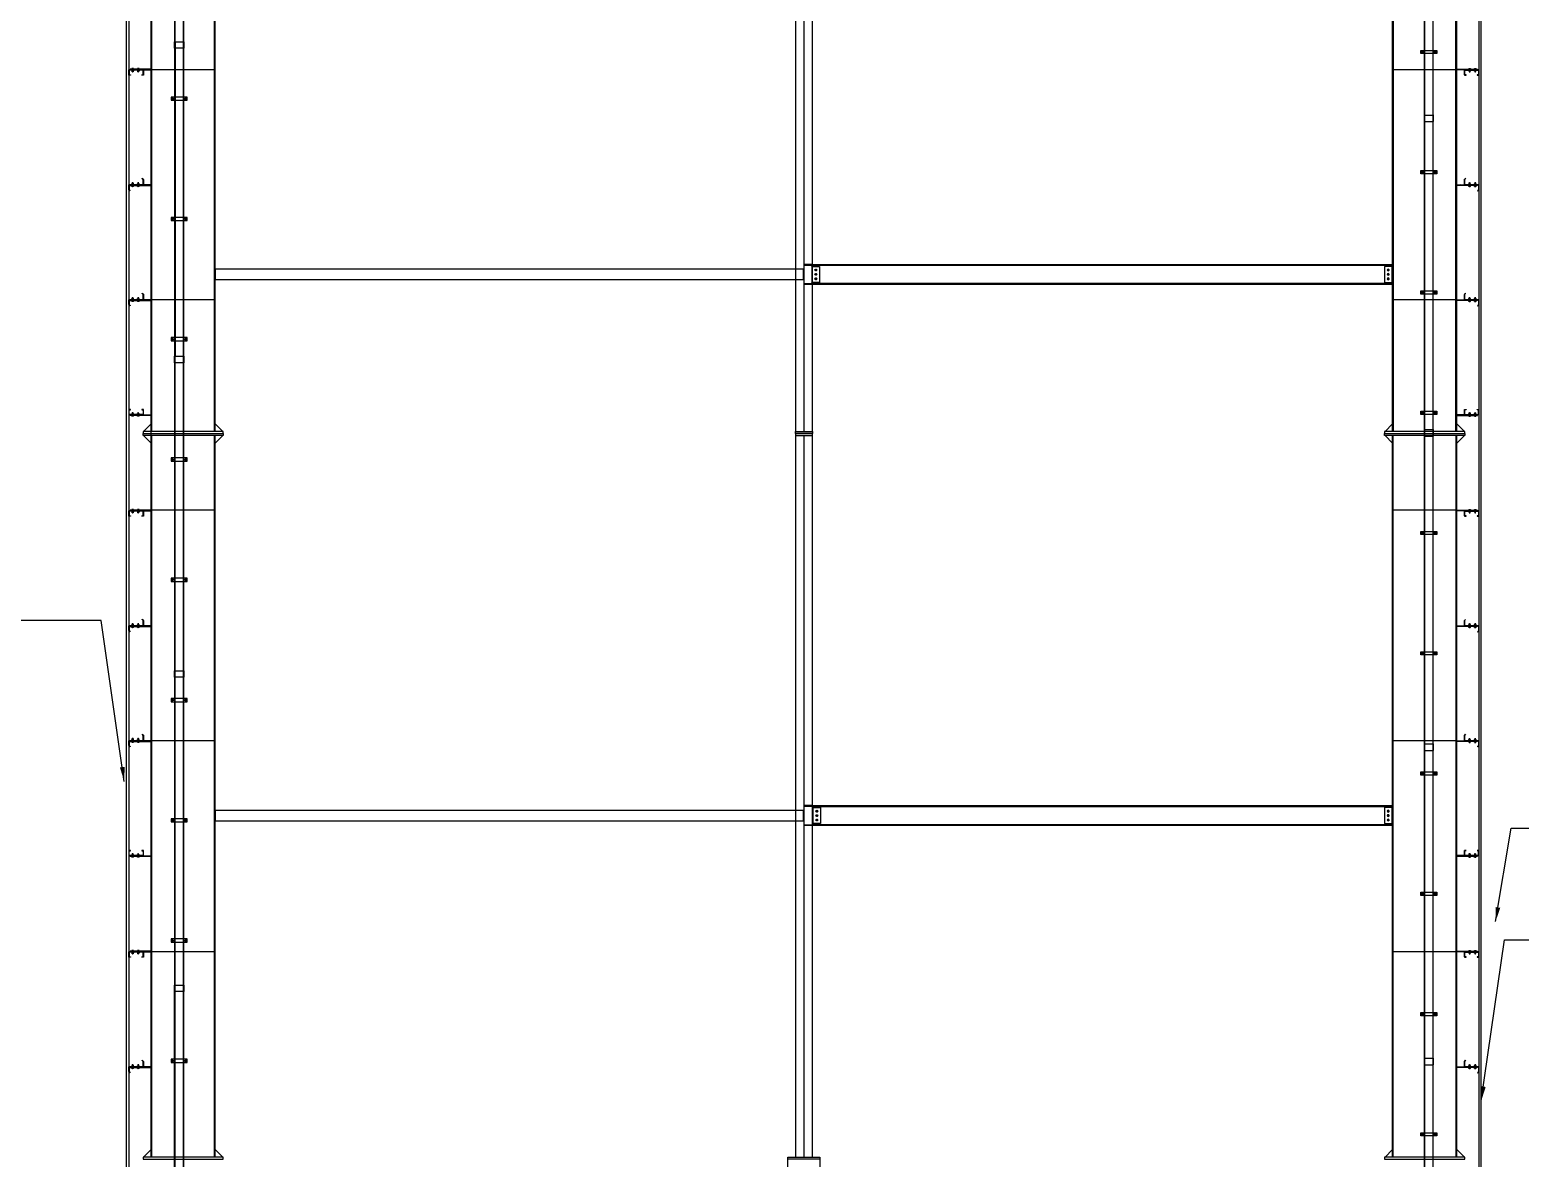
# Model space of a CAD drawing. Header units: inches. Extents: x 340055 to 349452, y -34649 to -30845.
# Drawn here: x 348519.1 to 348704.9, y -32056.7 to -31916 of the extents above; entities that cross this region are included whole.
import ezdxf

# ---------------------------------------------------------------- set-up
doc = ezdxf.new("R2010")
doc.units = ezdxf.units.IN
doc.header["$MEASUREMENT"] = 0
for name, pattern in [('CENTER2', [28.575, 19.05, -3.175, 3.175, -3.175]), ('DASHED2', [9.525, 6.35, -3.175]), ('HIDDEN', [0.375, 0.25, -0.125])]:
    doc.linetypes.add(name, pattern=pattern)
for name, color, linetype in [('2', 2, 'Continuous'), ('251', 251, 'Continuous'), ('3', 3, 'Continuous'), ('5', 5, 'Continuous'), ('6', 6, 'Continuous'), ('7', 7, 'Continuous'), ('8', 8, 'Continuous'), ('9', 9, 'Continuous'), ('DASHED', 8, 'DASHED2'), ('DOWNPOUT', 52, 'Continuous'), ('flashing', 6, 'Continuous'), ('ROOF W750S', 3, 'Continuous'), ('ROOFING', 4, 'Continuous'), ('STRUCTURE', 1, 'Continuous')]:
    doc.layers.add(name, color=color, linetype=linetype)
doc.styles.add('ST1H', font='vnshxh.shx', dxfattribs={"width": 0.7})
doc.dimstyles.new('3', dxfattribs={"dimtxt": 3.5, "dimasz": 1.8, "dimexe": 1, "dimexo": 0, "dimgap": 1, "dimtad": 1, "dimdec": 0, "dimlfac": 3, "dimzin": 0, "dimdsep": 46, "dimtxsty": 'ST1H', "dimblk": 'OBLIQUE', "dimcen": 1, "dimdle": 1, "dimclrd": 8, "dimclre": 8, "dimclrt": 3, "dimadec": 0, "dimazin": 0, "dimtfac": 1, "dimtdec": 0, "dimtix": 1, "dimtofl": 0, "dimtmove": 1, "dimatfit": 3, "dimfxl": 0, "dimtolj": 1, "dimtzin": 0, "dimlwd": -1, "dimlwe": -1, "dimarcsym": 0})

# ---------------------------------------------------------------- blocks, each defined once
blk = doc.blocks.new('A$C2C995D6F')
at = {"layer": '7'}
for p, q in [((0.25, 0.13), (0, 0.13)), ((0.13, 0.25), (0.13, 0))]:
    blk.add_line(p, q, dxfattribs=at)
blk.add_circle((0.13, 0.13), 0.0917, dxfattribs=at)
blk = doc.blocks.new('A$C6A7930B6')
at = {"layer": '2'}
h = blk.add_hatch(dxfattribs=at)
h.set_pattern_fill('ANSI31', color=256, scale=0.125, angle=-90, style=0)
h.set_pattern_definition([(315, (3303.04439, 11524.56439), (0.011048543456, 0.011048543456), [])])
h.paths.add_polyline_path([(1.5, 1.19), (1.5, 0.62), (0.02, 0.62), (0.02, 0.12), (0.13, 0.01), (0.12, 0), (0, 0.12), (0, 0.63), (1.48, 0.63), (1.48, 1.18), (1.37, 1.29), (1.38, 1.3)])
at = {"layer": '251'}
h = blk.add_hatch(color=256, dxfattribs=at)
h.paths.add_polyline_path([(0.31, 0.67), (0.31, 0.67, 0.192582), (0.33, 0.68, 0.192582), (0.35, 0.67)])
h.paths.add_polyline_path([(0.4, 0.67, 0.192582), (0.42, 0.68, 0.192582), (0.44, 0.67)])
h = blk.add_hatch(color=256, dxfattribs=at)
h.paths.add_polyline_path([(0.31, 0.45), (0.31, 0.45, 0.192582), (0.33, 0.46, 0.192582), (0.35, 0.45)])
h.paths.add_polyline_path([(0.4, 0.45, 0.192582), (0.42, 0.46, 0.192582), (0.44, 0.45)])
h = blk.add_hatch(color=256, dxfattribs=at)
h.paths.add_polyline_path([(0.9, 0.67), (0.89, 0.67, 0.192582), (0.92, 0.68, 0.192582), (0.94, 0.67)])
h.paths.add_polyline_path([(0.98, 0.67, 0.192582), (1, 0.68, 0.192582), (1.02, 0.67)])
h = blk.add_hatch(color=256, dxfattribs=at)
h.paths.add_polyline_path([(0.9, 0.45), (0.89, 0.45, 0.192582), (0.92, 0.46, 0.192582), (0.94, 0.45)])
h.paths.add_polyline_path([(0.98, 0.45, 0.192582), (1, 0.46, 0.192582), (1.02, 0.45)])
at = {"layer": '9', "linetype": 'Continuous'}
h = blk.add_hatch(dxfattribs=at)
h.set_pattern_fill('ANSI31', color=250, scale=0.25, angle=-90, style=0)
h.set_pattern_definition([(315, (3302.900187, 11527.014995), (0.02209708691, 0.02209708691), [])])
h.paths.add_polyline_path([(2.29, 0.55), (2.29, 0.62), (0.13, 0.62), (0.13, 0.55)])
at = {"layer": '2'}
blk.add_lwpolyline([(1.5, 1.19), (1.5, 0.62), (0.02, 0.62), (0.02, 0.12), (0.13, 0.01), (0.12, 0), (0, 0.12), (0, 0.63), (1.48, 0.63), (1.48, 1.18), (1.37, 1.29), (1.38, 1.3)], close=True, dxfattribs=at)
at = {"layer": '5', "linetype": 'CENTER2', "ltscale": 0.2}
for p, q in [((0.38, 0.44), (0.38, 0.86)), ((0.96, 0.44), (0.96, 0.86))]:
    blk.add_line(p, q, dxfattribs=at)
at = {"layer": '6'}
blk.add_lwpolyline([(2.29, 0.55), (2.29, 0.62), (0.13, 0.62), (0.13, 0.55), (2.29, 0.55)], dxfattribs=at)
at = {"layer": '8'}
for p, q in [((0.29, 0.68), (0.29, 0.74)), ((0.29, 0.46), (0.29, 0.53)), ((0.44, 0.75), (0.31, 0.75)), ((0.44, 0.67), (0.31, 0.67)), ((0.44, 0.55), (0.31, 0.55)), ((0.44, 0.53), (0.31, 0.53)), ((0.44, 0.45), (0.31, 0.45)), ((0.34, 0.83), (0.33, 0.82)), ((0.33, 0.82), (0.34, 0.82)), ((0.34, 0.77), (0.33, 0.76)), ((0.33, 0.76), (0.33, 0.75)), ((0.33, 0.68), (0.33, 0.74)), ((0.33, 0.68), (0.33, 0.74)), ((0.33, 0.63), (0.33, 0.55)), ((0.33, 0.46), (0.33, 0.53)), ((0.33, 0.46), (0.33, 0.53)), ((0.42, 0.84), (0.34, 0.84)), ((0.34, 0.83), (0.34, 0.84)), ((0.34, 0.83), (0.38, 0.83)), ((0.35, 0.76), (0.42, 0.77)), ((0.43, 0.76), (0.35, 0.76)), ((0.38, 0.84), (0.38, 0.83)), ((0.38, 0.83), (0.38, 0.84)), ((0.42, 0.84), (0.42, 0.83)), ((0.42, 0.83), (0.42, 0.83)), ((0.42, 0.78), (0.43, 0.77)), ((0.42, 0.77), (0.43, 0.76)), ((0.43, 0.77), (0.42, 0.77)), ((0.42, 0.68), (0.42, 0.74)), ((0.42, 0.46), (0.42, 0.53)), ((0.43, 0.76), (0.43, 0.75)), ((0.43, 0.63), (0.43, 0.55)), ((0.46, 0.68), (0.46, 0.74)), ((0.46, 0.46), (0.46, 0.53)), ((0.87, 0.68), (0.87, 0.74)), ((0.87, 0.46), (0.87, 0.53)), ((1.02, 0.75), (0.89, 0.75)), ((1.02, 0.53), (0.89, 0.53)), ((1.02, 0.67), (0.9, 0.67)), ((1.02, 0.55), (0.9, 0.55)), ((1.02, 0.45), (0.9, 0.45)), ((0.92, 0.83), (0.91, 0.82)), ((0.91, 0.82), (0.92, 0.82)), ((0.92, 0.77), (0.91, 0.76)), ((0.91, 0.76), (0.91, 0.75)), ((0.91, 0.63), (0.91, 0.55)), ((1, 0.84), (0.92, 0.84)), ((0.92, 0.83), (0.92, 0.84)), ((0.92, 0.83), (0.96, 0.83)), ((0.92, 0.68), (0.92, 0.74)), ((0.92, 0.68), (0.92, 0.74)), ((0.92, 0.46), (0.92, 0.53)), ((0.92, 0.46), (0.92, 0.53)), ((0.93, 0.76), (1, 0.77)), ((1.01, 0.76), (0.93, 0.76)), ((0.96, 0.84), (0.96, 0.83)), ((0.96, 0.83), (0.96, 0.84)), ((1, 0.84), (1, 0.83)), ((1, 0.83), (1, 0.83)), ((1, 0.78), (1.01, 0.77)), ((1, 0.77), (1.01, 0.76)), ((1.01, 0.77), (1, 0.77)), ((1, 0.68), (1, 0.74)), ((1, 0.46), (1, 0.53)), ((1.01, 0.76), (1.01, 0.75)), ((1.01, 0.63), (1.01, 0.55)), ((1.05, 0.68), (1.05, 0.74)), ((1.05, 0.46), (1.05, 0.53))]:
    blk.add_line(p, q, dxfattribs=at)
for points in [[(0.28, 0.65), (0.28, 0.67), (0.47, 0.67), (0.47, 0.65)], [(0.28, 0.53), (0.28, 0.55), (0.47, 0.55), (0.47, 0.53)], [(0.34, 0.82), (0.33, 0.81), (0.34, 0.8), (0.42, 0.81), (0.43, 0.82), (0.42, 0.83)], [(0.34, 0.8), (0.33, 0.79), (0.34, 0.79), (0.42, 0.8), (0.43, 0.8), (0.42, 0.81)], [(0.34, 0.79), (0.33, 0.78), (0.34, 0.77), (0.42, 0.78), (0.43, 0.79), (0.42, 0.8)], [(0.86, 0.65), (0.86, 0.67), (1.06, 0.67), (1.06, 0.65)], [(0.86, 0.53), (0.86, 0.55), (1.06, 0.55), (1.06, 0.53)], [(0.92, 0.82), (0.91, 0.81), (0.92, 0.8), (1, 0.81), (1.01, 0.82), (1, 0.83)], [(0.92, 0.8), (0.91, 0.79), (0.92, 0.79), (1, 0.8), (1.01, 0.8), (1, 0.81)], [(0.92, 0.79), (0.91, 0.78), (0.92, 0.77), (1, 0.78), (1.01, 0.79), (1, 0.8)]]:
    blk.add_lwpolyline(points, close=True, dxfattribs=at)
for centre, start, end in [((0.31, 0.72), 46.3972, 133.6028), ((0.31, 0.7), 226.3972, 313.6028), ((0.31, 0.5), 46.3972, 133.6028), ((0.31, 0.49), 226.3972, 313.6028), ((0.35, 0.72), 90, 133.6028), ((0.35, 0.7), 226.3972, 270), ((0.35, 0.5), 90, 133.6028), ((0.35, 0.49), 226.3972, 270), ((0.4, 0.72), 46.3972, 90), ((0.4, 0.7), 270, 313.6028), ((0.4, 0.5), 46.3972, 90), ((0.4, 0.49), 270, 313.6028), ((0.44, 0.72), 46.3972, 133.6028), ((0.44, 0.7), 226.3972, 313.6028), ((0.44, 0.5), 46.3972, 133.6028), ((0.44, 0.49), 226.3972, 313.6028), ((0.89, 0.72), 46.3972, 133.6028), ((0.89, 0.7), 226.3972, 313.6028), ((0.89, 0.5), 46.3972, 133.6028), ((0.89, 0.49), 226.3972, 313.6028), ((0.94, 0.72), 90, 133.6028), ((0.94, 0.7), 226.3972, 270), ((0.94, 0.5), 90, 133.6028), ((0.94, 0.49), 226.3972, 270), ((0.98, 0.72), 46.3972, 90), ((0.98, 0.7), 270, 313.6028), ((0.98, 0.5), 46.3972, 90), ((0.98, 0.49), 270, 313.6028), ((1.02, 0.72), 46.3972, 133.6028), ((1.02, 0.7), 226.3972, 313.6028), ((1.02, 0.5), 46.3972, 133.6028), ((1.02, 0.49), 226.3972, 313.6028)]:
    blk.add_arc(centre, 0.0314, start, end, dxfattribs=at)
blk = doc.blocks.new('*U65')
at = {"layer": '251'}
h = blk.add_hatch(color=256, dxfattribs=at)
h.paths.add_polyline_path([(-0.05, -0.04), (-0.05, -0.04, -0.192582), (-0.05, -0.03, -0.192582), (-0.05, -0.01)])
h.paths.add_polyline_path([(-0.05, 0.01, -0.192582), (-0.05, 0.03, -0.192582), (-0.05, 0.04)])
h = blk.add_hatch(color=256, dxfattribs=at)
h.paths.add_polyline_path([(0.07, -0.04), (0.07, -0.04, -0.192582), (0.07, -0.03, -0.192582), (0.07, -0.01)])
h.paths.add_polyline_path([(0.07, 0.01, -0.192582), (0.07, 0.03, -0.192582), (0.07, 0.04)])
at = {"layer": '5', "linetype": 'CENTER2', "ltscale": 0.2}
blk.add_line((-0.08, 0), (0.21, 0), dxfattribs=at)
at = {"layer": '8'}
for p, q in [((-0.05, 0.06), (-0.01, 0.06)), ((-0.05, 0.04), (-0.05, -0.04)), ((-0.05, 0.03), (-0.01, 0.03)), ((0, 0.04), (0, -0.04)), ((0.06, 0.03), (0, 0.03)), ((0.06, -0.07), (0.06, 0.07)), ((0.06, 0.07), (0.07, 0.07)), ((0.07, -0.07), (0.07, 0.07)), ((0.07, 0.06), (0.11, 0.06)), ((0.07, 0.04), (0.07, -0.04)), ((0.07, 0.03), (0.11, 0.03)), ((0.12, 0.04), (0.12, -0.04)), ((0.13, 0.03), (0.12, 0.03)), ((0.13, 0.03), (0.13, 0.03)), ((0.14, 0.03), (0.13, 0.03)), ((0.13, 0.03), (0.13, -0.02)), ((0.13, -0.02), (0.13, 0.03)), ((0.14, 0.03), (0.14, 0.03)), ((0.18, 0.03), (0.17, 0.03)), ((0.18, 0.03), (0.18, -0.03)), ((0.18, 0.03), (0.18, 0.03)), ((0.18, -0.03), (0.18, 0)), ((0.18, 0), (0.18, 0)), ((0.18, 0), (0.18, 0)), ((-0.05, -0.03), (-0.01, -0.03)), ((-0.05, -0.03), (-0.01, -0.03)), ((-0.05, -0.06), (-0.01, -0.06)), ((0.06, -0.03), (0, -0.03)), ((0.06, -0.07), (0.07, -0.07)), ((0.07, -0.03), (0.11, -0.03)), ((0.07, -0.03), (0.11, -0.03)), ((0.07, -0.06), (0.11, -0.06)), ((0.13, -0.03), (0.12, -0.03)), ((0.14, -0.03), (0.13, -0.03)), ((0.17, -0.03), (0.17, -0.03)), ((0.18, -0.03), (0.17, -0.03)), ((0.18, -0.03), (0.18, -0.03))]:
    blk.add_line(p, q, dxfattribs=at)
for points in [[(0.15, -0.03), (0.14, -0.03), (0.14, -0.03), (0.14, 0.03), (0.15, 0.03), (0.15, 0.03)], [(0.16, -0.03), (0.15, -0.03), (0.15, -0.03), (0.15, 0.03), (0.16, 0.03), (0.16, 0.03)], [(0.17, -0.03), (0.16, -0.03), (0.16, -0.03), (0.16, 0.03), (0.17, 0.03), (0.17, 0.03)]]:
    blk.add_lwpolyline(points, close=True, dxfattribs=at)
for centre, start, end in [((-0.03, 0.04), 136.3972, 223.6028), ((-0.03, 0.01), 136.3972, 180), ((-0.02, 0.04), 316.3972, 43.6028), ((-0.02, 0.01), 0, 43.6028), ((0.09, 0.04), 136.3972, 223.6028), ((0.09, 0.01), 136.3972, 180), ((0.1, 0.04), 316.3972, 43.6028), ((0.1, 0.01), 0, 43.6028), ((-0.03, -0.01), 180, 223.6028), ((-0.03, -0.04), 136.3972, 223.6028), ((-0.02, -0.01), 316.3972, 0), ((-0.02, -0.04), 316.3972, 43.6028), ((0.09, -0.01), 180, 223.6028), ((0.09, -0.04), 136.3972, 223.6028), ((0.1, -0.01), 316.3972, 0), ((0.1, -0.04), 316.3972, 43.6028)]:
    blk.add_arc(centre, 0.0209, start, end, dxfattribs=at)
blk = doc.blocks.new('*U66')
at = {"layer": '251'}
h = blk.add_hatch(color=256, dxfattribs=at)
h.paths.add_polyline_path([(-0.05, -0.04), (-0.05, -0.04, -0.192582), (-0.05, -0.03, -0.192582), (-0.05, -0.01)])
h.paths.add_polyline_path([(-0.05, 0.01, -0.192582), (-0.05, 0.03, -0.192582), (-0.05, 0.04)])
h = blk.add_hatch(color=256, dxfattribs=at)
h.paths.add_polyline_path([(0.07, -0.04), (0.07, -0.04, -0.192582), (0.07, -0.03, -0.192582), (0.07, -0.01)])
h.paths.add_polyline_path([(0.07, 0.01, -0.192582), (0.07, 0.03, -0.192582), (0.07, 0.04)])
at = {"layer": '5', "linetype": 'CENTER2', "ltscale": 0.2}
blk.add_line((-0.08, 0), (0.21, 0), dxfattribs=at)
at = {"layer": '8'}
for p, q in [((-0.05, 0.06), (-0.01, 0.06)), ((-0.05, 0.04), (-0.05, -0.04)), ((-0.05, 0.03), (-0.01, 0.03)), ((0, 0.04), (0, -0.04)), ((0.06, 0.03), (0, 0.03)), ((0.06, -0.07), (0.06, 0.07)), ((0.06, 0.07), (0.07, 0.07)), ((0.07, -0.07), (0.07, 0.07)), ((0.07, 0.06), (0.11, 0.06)), ((0.07, 0.04), (0.07, -0.04)), ((0.07, 0.03), (0.11, 0.03)), ((0.12, 0.04), (0.12, -0.04)), ((0.13, 0.03), (0.12, 0.03)), ((0.13, 0.03), (0.13, 0.03)), ((0.14, 0.03), (0.13, 0.03)), ((0.13, 0.03), (0.13, -0.02)), ((0.13, -0.02), (0.13, 0.03)), ((0.14, 0.03), (0.14, 0.03)), ((0.18, 0.03), (0.17, 0.03)), ((0.18, 0.03), (0.18, -0.03)), ((0.18, 0.03), (0.18, 0.03)), ((0.18, -0.03), (0.18, 0)), ((0.18, 0), (0.18, 0)), ((0.18, 0), (0.18, 0)), ((-0.05, -0.03), (-0.01, -0.03)), ((-0.05, -0.03), (-0.01, -0.03)), ((-0.05, -0.06), (-0.01, -0.06)), ((0.06, -0.03), (0, -0.03)), ((0.06, -0.07), (0.07, -0.07)), ((0.07, -0.03), (0.11, -0.03)), ((0.07, -0.03), (0.11, -0.03)), ((0.07, -0.06), (0.11, -0.06)), ((0.13, -0.03), (0.12, -0.03)), ((0.14, -0.03), (0.13, -0.03)), ((0.17, -0.03), (0.17, -0.03)), ((0.18, -0.03), (0.17, -0.03)), ((0.18, -0.03), (0.18, -0.03))]:
    blk.add_line(p, q, dxfattribs=at)
for points in [[(0.15, -0.03), (0.14, -0.03), (0.14, -0.03), (0.14, 0.03), (0.15, 0.03), (0.15, 0.03)], [(0.16, -0.03), (0.15, -0.03), (0.15, -0.03), (0.15, 0.03), (0.16, 0.03), (0.16, 0.03)], [(0.17, -0.03), (0.16, -0.03), (0.16, -0.03), (0.16, 0.03), (0.17, 0.03), (0.17, 0.03)]]:
    blk.add_lwpolyline(points, close=True, dxfattribs=at)
for centre, start, end in [((-0.03, 0.04), 136.3972, 223.6028), ((-0.03, 0.01), 136.3972, 180), ((-0.02, 0.04), 316.3972, 43.6028), ((-0.02, 0.01), 0, 43.6028), ((0.09, 0.04), 136.3972, 223.6028), ((0.09, 0.01), 136.3972, 180), ((0.1, 0.04), 316.3972, 43.6028), ((0.1, 0.01), 0, 43.6028), ((-0.03, -0.01), 180, 223.6028), ((-0.03, -0.04), 136.3972, 223.6028), ((-0.02, -0.01), 316.3972, 0), ((-0.02, -0.04), 316.3972, 43.6028), ((0.09, -0.01), 180, 223.6028), ((0.09, -0.04), 136.3972, 223.6028), ((0.1, -0.01), 316.3972, 0), ((0.1, -0.04), 316.3972, 43.6028)]:
    blk.add_arc(centre, 0.0209, start, end, dxfattribs=at)
blk = doc.blocks.new('A$C174458B3')
at = {"layer": '2'}
blk.add_lwpolyline([(1.33, 0.02), (1.48, 0.02), (1.48, 0.52), (0.02, 0.52), (0.02, 0.02), (0.17, 0.02), (0.17, 0), (0, 0), (0, 0.54), (1.5, 0.54), (1.5, 0), (1.33, 0), (1.33, 0.02)], dxfattribs=at)
at = {"layer": '5'}
blk.add_lwpolyline([(2.29, 0.54), (2.29, 0.61), (0.13, 0.61), (0.13, 0.54), (2.29, 0.54)], dxfattribs=at)
at = {"layer": '251', "color": 147, "xscale": 1.5, "yscale": 1.5, "zscale": 1.5, "rotation": 270}
for name, p in [('*U66', (0.38, 0.61)), ('*U65', (0.96, 0.61))]:
    blk.add_blockref(name, p, dxfattribs=at)
blk = doc.blocks.new('A$C3213453A')
at = {"layer": '2'}
for name, p in [('A$C6A7930B6', (0, 182.78)), ('A$C174458B3', (0, 160.91)), ('A$C6A7930B6', (0, 148.89)), ('A$C6A7930B6', (0, 136.94)), ('A$C174458B3', (0, 115.08)), ('A$C6A7930B6', (0, 103.05)), ('A$C6A7930B6', (0, 91.11)), ('A$C174458B3', (0, 69.24)), ('A$C6A7930B6', (0, 57.22)), ('A$C6A7930B6', (0, 45.28)), ('A$C174458B3', (0, 23.41)), ('A$C6A7930B6', (0, 12.83)), ('A$C174458B3', (0, -0.05))]:
    blk.add_blockref(name, p, dxfattribs=at)
at = {"layer": '2', "xscale": -1, "rotation": 180}
for p in [(0, 171.99), (0, 126.16), (0, 80.33), (0, 34.49)]:
    blk.add_blockref('A$C174458B3', p, dxfattribs=at)
blk = doc.blocks.new('Short_Self_drilling')
at = {"layer": 'STRUCTURE', "color": 1, "linetype": 'Continuous'}
for p, q in [((6, 2), (-6, 2)), ((5, 4), (-5, 4)), ((-3, 3), (-5, 3)), ((3, 7), (-3, 7)), ((-3, 4), (-3, 7)), ((3, 3), (-3, 3)), ((-2, 3), (-2, 3)), ((6, 0), (0, 0)), ((2, 3), (2, 3)), ((2, -1), (2, 0)), ((3, 4), (3, 7)), ((5, 3), (3, 3)), ((3, -1), (-3, 0)), ((3, -3), (-3, -2)), ((3, -4), (-3, -3)), ((3, -6), (-3, -5)), ((3, -7), (-3, -6)), ((-2, -8), (-3, -8)), ((-2, -1), (-2, -1)), ((-2, -3), (-2, -2)), ((-2, -4), (-2, -4)), ((-2, -6), (-2, -5)), ((-2, -7), (-2, -7)), ((-2, -12), (-2, -8)), ((3, -9), (-1, -8)), ((2, -2), (2, -2)), ((2, -4), (2, -3)), ((2, -5), (2, -5)), ((2, -7), (2, -6)), ((2, -8), (2, -8)), ((2, -12), (2, -9))]:
    blk.add_line(p, q, dxfattribs=at)
blk.add_lwpolyline([(6, 1), (6, 2), (2, 3), (-2, 3), (-6, 2), (-6, 1)], close=True, dxfattribs=at)
for points in [[(-6, 1, -0.088869), (-6, 0), (0, 0)], [(0, 4), (0, 6, 0.338878), (-3, 6), (-3, 4)], [(3, 4), (3, 6, 0.338878), (0, 6), (0, 4)], [(0, -14), (-1, -12, -0.148657), (-1, -11), (-2, -8, -0.815006), (-1, -8, 0.150833), (-1, -9)], [(2, -12), (0, -14, -0.333596), (0, -14), (-2, -12)], [(2, -12), (2, -12, 0.52242), (1, -12), (0, -14)]]:
    blk.add_lwpolyline(points, format="xyb", dxfattribs=at)
for points in [[(3, -1), (2, -2), (-2, -1), (-3, 0), (-2, 0)], [(3, -3), (2, -3), (-2, -2), (-3, -2), (-2, -1), (2, -2), (3, -3)], [(3, -4), (2, -5), (-2, -4), (-3, -3), (-2, -3), (2, -4), (3, -4)], [(3, -6), (2, -6), (-2, -5), (-3, -5), (-2, -4), (2, -5), (3, -6)], [(3, -7), (2, -8), (-2, -7), (-3, -6), (-2, -6), (2, -7), (3, -7)], [(-2, -9), (-2, -8), (-3, -8), (-2, -7), (-2, -8)], [(-1, 0), (2, -1), (3, -1)], [(-1, -8), (2, -8), (3, -9)], [(3, -9), (2, -9), (-1, -9)]]:
    blk.add_lwpolyline(points, dxfattribs=at)
for centre, radius, start, end in [((-5, 3), 0.455, 109.7949, 250.2674), ((-3, 7), 0.429, 90.0311, 180.0311), ((3, 7), 0.429, 0.0311, 90.0311), ((5, 3), 0.435, 279.7276, 80.3347), ((10, 0), 3.74, 162.2963, 182.6103)]:
    blk.add_arc(centre, radius, start, end, dxfattribs=at)
blk = doc.blocks.new('RIVET')
at = {"color": 8}
for p, q in [((-4, -1), (-4, 1)), ((-4, -1), (-4, 1)), ((-4, 1), (-4, 0)), ((-4, 0), (-4, -1)), ((-1, -1), (-1, 1)), ((-1, 1), (0, 1)), ((0, 3), (0, 3)), ((0, 1), (0, 2)), ((0, 2), (1, 1)), ((0, -2), (0, 2)), ((0, -1), (0, 1)), ((1, -1), (1, 1)), ((1, 1), (1, 1)), ((1, 1), (1, -1)), ((0, -1), (-1, -1)), ((1, -1), (0, -2)), ((0, -2), (0, -1)), ((0, -2), (0, -2)), ((1, -1), (1, -1))]:
    blk.add_line(p, q, dxfattribs=at)
for centre, radius, start, end in [((-3, 0), 1.78, 64.6352, 125.2369), ((-3, 1), 0.634, 101.5667, 142.2309), ((-1, 3), 1.71, 240.4783, 268.3625), ((0, 2), 0.0625, 90, 180), ((0, 2), 0.0625, 26.5651, 90), ((0, 1), 0.0625, 270, 0), ((5, 1), 4.45, 179.0778, 187.9518), ((0, 1), 0.625, 0, 26.5651), ((6, -1), 4.85, 172.415, 180.5555), ((-3, 0), 1.78, 234.7631, 295.3648), ((-3, -1), 0.634, 217.7691, 258.4333), ((-1, -3), 1.71, 91.6375, 119.5217), ((0, -1), 0.0625, 0, 90), ((0, -2), 0.0625, 270, 333.4349), ((0, -2), 0.0625, 180, 270), ((0, -1), 0.625, 333.4349, 0)]:
    blk.add_arc(centre, radius, start, end, dxfattribs=at)
blk = doc.blocks.new('A$C074D4DC8')
at = {"color": 9}
for p, q in [((80, 232), (80, 100)), ((13, 108), (13, 8)), ((38, 102), (38, 2)), ((80, 100), (80, 0)), ((122, 102), (122, 2)), ((147, 108), (147, 8))]:
    blk.add_line(p, q, dxfattribs=at)
for centre, radius, start, end in [((80, 152), 80, 326.5995, 213.4005), ((84, 166), 66.2, 93.6886, 266.3114), ((112, 166), 73.6, 116.1115, 243.8885), ((184, 166), 123, 147.491, 212.509), ((-24, 166), 123, 327.491, 32.509), ((48, 166), 73.6, 296.1115, 63.8885), ((76, 166), 66.2, 273.6886, 86.3114), ((80, 319), 180, 243.6718, 296.3282), ((80, 319), 205, 248.1186, 291.8814), ((80, 319), 155, 241.4707, 298.5293), ((80, 319), 130, 241.9999, 298.0001), ((80, 319), 105, 247.6912, 292.3088)]:
    blk.add_arc(centre, radius, start, end, dxfattribs=at)
for centre in [(80, 108), (80, 8)]:
    blk.add_ellipse(centre, major_axis=(-66.8, 0), ratio=0.12167, dxfattribs=at)
for centre in [(80, 80), (80, 58), (80, 32)]:
    blk.add_ellipse(centre, major_axis=(-66.8, 0), ratio=0.12167, start_param=0, end_param=3.141593, dxfattribs=at)
blk = doc.blocks.new('PHEU THU NUOC')
at = {"color": 8}
blk.add_line((312268.7, -34593.7), (312298.1, -34593.7), dxfattribs=at)
for points in [[(312268.7, -34613.6), (312268.7, -34593.7), (312264, -34593.7), (312264, -34593.9), (312268.4, -34593.9), (312268.4, -34613.9)], [(312298.1, -34611.7), (312298.1, -34593.7), (312301.7, -34593.7), (312301.7, -34593.9), (312298.3, -34593.9), (312298.3, -34611.8)]]:
    blk.add_lwpolyline(points, dxfattribs=at)
blk.add_open_spline([(312268.4, -34613.9), (312273.1, -34608.5), (312281.2, -34607.7), (312290.8, -34610.5), (312296.7, -34611.3), (312298.3, -34611.5)], degree=3, knots=[0, 0, 0, 0, 20.015853, 34.788778, 40.675458, 40.675458, 40.675458, 40.675458], dxfattribs=at)
blk.add_spline([(312298.3, -34611.5), (312285.7, -34614.5), (312279.2, -34613.8), (312268.4, -34613.9)], degree=3, dxfattribs=at)
blk = doc.blocks.new('D90-90')
at = {"layer": 'ROOFING', "color": 254}
for p, q in [((-297059, -76253), (-297059, -76308)), ((-296910, -76158), (-296964, -76158)), ((-296910, -76257), (-296961, -76257)), ((-296961, -76257), (-296961, -76308)), ((-296910, -76158), (-296910, -76257)), ((-297059, -76308), (-296961, -76308))]:
    blk.add_line(p, q, dxfattribs=at)
at = {"layer": 'ROOFING', "color": 254, "linetype": 'HIDDEN'}
for p, q in [((-297057, -76253), (-297057, -76308)), ((-296963, -76258), (-297057, -76258)), ((-296910, -76161), (-296964, -76161)), ((-296910, -76255), (-296963, -76255)), ((-296963, -76255), (-296963, -76308)), ((-296960, -76255), (-296960, -76161))]:
    blk.add_line(p, q, dxfattribs=at)
at = {"layer": 'ROOFING', "color": 254}
blk.add_arc((-296964, -76253), 95, 90, 180, dxfattribs=at)
at = {"layer": 'ROOFING', "color": 254, "linetype": 'HIDDEN'}
blk.add_arc((-296964, -76253), 92.8, 90, 180, dxfattribs=at)
blk = doc.blocks.new('EBLOW D90-135 DO')
at = {"layer": 'DASHED', "ltscale": 0.02}
for p, q in [((4999940, 756636), (4999940, 756694)), ((5000005, 756636), (4999940, 756636)), ((5000017, 756608), (4999970, 756562)), ((5000045, 756636), (5000093, 756588))]:
    blk.add_line(p, q, dxfattribs=at)
blk.add_lwpolyline([(4999971, 756562, -0.198912), (4999940, 756636), (4999940, 756694), (5000045, 756694), (5000045, 756636), (5000093, 756588), (5000019, 756514), (4999971, 756562)], format="xyb", dxfattribs=at)
blk.add_lwpolyline([(4999976, 756567, -0.198912), (4999947, 756636), (4999947, 756686), (5000037, 756686), (5000037, 756633), (5000082, 756588), (5000019, 756524)], format="xyb", close=True, dxfattribs=at)
for radius in [72.5, 40]:
    blk.add_arc((5000045, 756636), radius, 180, 225, dxfattribs=at)
blk = doc.blocks.new('111')
at = {"color": 2}
blk.add_lwpolyline([(354275.7, -24000.7), (354342.3, -24000.7), (354342.3, -23987.3), (354275.7, -23987.3)], close=True, dxfattribs=at)
at = {"layer": 'DOWNPOUT', "color": 1, "true_color": 0xfa051e}
for p, q in [((354282.8, -23994), (354288.3, -23994)), ((354285.6, -23991.2), (354285.6, -23996.5)), ((354329.5, -23994), (354335, -23994)), ((354332.4, -23991.2), (354332.4, -23996.5))]:
    blk.add_line(p, q, dxfattribs=at)
blk.add_lwpolyline([(354280.7, -24000.7), (354337.3, -24000.7), (354337.3, -23987.3), (354280.7, -23987.3)], close=True, dxfattribs=at)
for centre, radius in [((354285.6, -23994), 2), ((354285.6, -23994), 1.33), ((354332.4, -23994), 2), ((354332.4, -23994), 1.33)]:
    blk.add_circle(centre, radius, dxfattribs=at)
blk = doc.blocks.new('112')
at = {"layer": '2'}
h = blk.add_hatch(color=142, dxfattribs=at)
edge = h.paths.add_edge_path()
edge.add_arc((354188.4, -23833.7), 13.7, 35.51709, 56.04186)
edge.add_line((354196.1, -23822.3), (354199.6, -23822.3))
edge.add_line((354199.6, -23822.3), (354199.6, -23825.7))
h = blk.add_hatch(color=142, dxfattribs=at)
edge = h.paths.add_edge_path()
edge.add_arc((354253.5, -23833.7), 13.7, 483.95814, 504.48291, ccw=False)
edge.add_line((354245.8, -23822.3), (354242.3, -23822.3))
edge.add_line((354242.3, -23822.3), (354242.3, -23825.7))
at = {"color": 133, "true_color": 0x36c9c7}
for p, q in [((354214.2, -23873.9), (354240.2, -23848)), ((354214.2, -23873.9), (354289.8, -23949.4)), ((354215, -23873.2), (354290.5, -23948.7)), ((354239.3, -23847.1), (354257.5, -23865.3)), ((354239.5, -23848.7), (354315, -23924.2)), ((354240.2, -23848), (354315.7, -23923.5)), ((354315.7, -23923.5), (354289.8, -23949.4))]:
    blk.add_line(p, q, dxfattribs=at)
at = {"layer": '2', "color": 142}
blk.add_lwpolyline([(354245.8, -23822.3), (354242.3, -23822.3), (354242.3, -23825.7, -0.089796)], format="xyb", close=True, dxfattribs=at)
at = {"layer": 'DOWNPOUT', "color": 222}
for points in [[(354327.4, -23950.3), (354327.4, -25254.3), (354328.6, -25257.7), (354328.6, -25283.7), (354289.5, -25283.7), (354289.5, -25257.7), (354290.7, -25254.3), (354290.7, -23950.3)], [(354327.5, -25257.9), (354327.5, -26562), (354328.6, -26565.4), (354328.6, -26591.3), (354289.6, -26591.3), (354289.6, -26565.4), (354290.7, -26562), (354290.7, -25257.9)], [(354327.4, -26565), (354327.4, -27869), (354328.6, -27872.4), (354328.6, -27898.4), (354289.5, -27898.4), (354289.5, -27872.4), (354290.7, -27869), (354290.7, -26565)], [(354327.3, -27872), (354327.3, -29176.1), (354328.5, -29179.5), (354328.5, -29205.4), (354289.4, -29205.4), (354289.4, -29179.5), (354290.6, -29176.1), (354290.6, -27872)], [(354327.3, -29179.1), (354327.3, -30483.1), (354328.4, -30486.5), (354328.4, -30512.5), (354289.4, -30512.5), (354289.4, -30486.5), (354290.5, -30483.1), (354290.5, -29179.1)], [(354327.2, -30486.1), (354327.2, -31790.1), (354328.3, -31793.6), (354328.3, -31819.5), (354289.3, -31819.5), (354289.3, -31793.6), (354290.4, -31790.1), (354290.4, -30486.1)], [(354081.7, -32651.1), (354288.8, -32651.1), (354288.8, -32614.4), (354081.7, -32614.4)], [(354079.8, -32653.3), (354043, -32653.3), (354043.9, -32711.5), (354080.6, -32711.5)]]:
    blk.add_lwpolyline(points, close=True, dxfattribs=at)
for points in [[(354291.9, -23950.3), (354291.9, -25254.5), (354290.7, -25257.9), (354290.7, -25283.7)], [(354326.2, -23950.3), (354326.2, -25253.9), (354327.3, -25257.3), (354327.3, -25283.1)], [(354292, -25257.9), (354292, -26562.2), (354290.8, -26565.6), (354290.8, -26591.3)], [(354326.3, -25257.9), (354326.3, -26561.6), (354327.4, -26565), (354327.4, -26590.7)], [(354291.9, -26565), (354291.9, -27869.2), (354290.7, -27872.6), (354290.7, -27898.4)], [(354326.2, -26565), (354326.2, -27868.6), (354327.3, -27872), (354327.3, -27897.8)], [(354291.8, -27872), (354291.8, -29176.3), (354290.7, -29179.7), (354290.7, -29205.4)], [(354326.1, -27872), (354326.1, -29175.7), (354327.3, -29179.1), (354327.3, -29204.8)], [(354291.7, -29179.1), (354291.7, -30483.3), (354290.6, -30486.7), (354290.6, -30512.5)], [(354326.1, -29179.1), (354326.1, -30482.7), (354327.2, -30486.1), (354327.2, -30511.9)], [(354291.7, -30486.1), (354291.7, -31790.3), (354290.5, -31793.8), (354290.5, -31819.5)], [(354326, -30486.1), (354326, -31789.8), (354327.1, -31793.2), (354327.1, -31818.9)], [(354290.4, -32613.2), (354290.4, -31793.2), (354327.1, -31793.2), (354327.1, -32613.2)], [(354291.6, -31793.2), (354291.6, -32613.2)], [(354325.9, -31793.2), (354325.9, -32613.2)], [(354288.8, -32615.6), (354081.7, -32615.6)], [(354044.2, -32653.3), (354045.1, -32711.5)], [(354078.5, -32653.3), (354079.4, -32711.5)], [(354288.8, -32649.9), (354081.7, -32649.9)]]:
    blk.add_lwpolyline(points, dxfattribs=at)
at = {"color": 1}
for p, xscale, yscale, zscale, rotation in [((354199.6, -23836.3), 0.3150483436608913, 0.3150483436608913, 0.3150483436608913, 89.9688728682367), ((354242.3, -23836.3), -0.3150483436608913, 0.3150483437348157, 0.3150483438380816, 270.0311271317633)]:
    blk.add_blockref('Short_Self_drilling', p, dxfattribs=dict(at, xscale=xscale, yscale=yscale, zscale=zscale, rotation=rotation))
at = {"color": 9, "linetype": 'Continuous', "xscale": -1.222222222015262, "yscale": 1.222222222248092, "zscale": 1.222222222232182}
blk.add_blockref('PHEU THU NUOC', (735900.6, 18459.7), dxfattribs=at)
at = {"color": 9, "xscale": 0.2752669136971235, "yscale": 0.2752669136971235, "zscale": 0.2752669136971235}
blk.add_blockref('A$C074D4DC8', (354198.9, -23849), dxfattribs=at)
at = {"color": 133, "true_color": 0x36c9c7}
for p in [(0, 0), (0, -500), (0, -1000), (0, -1500), (0, -2000), (0, -2500), (0, -3000), (0, -3500), (0, -4000), (0, -4000), (0, -4500), (0, -5000), (0, -5500), (0, -6000), (0, -6500), (0, -7000), (0, -7500), (0, -7500), (0, -8000), (0, -8500)]:
    blk.add_blockref('111', p, dxfattribs=at)
at = {"layer": 'DOWNPOUT', "color": 222, "xscale": 0.3929293509572744, "yscale": 0.3929293509572744, "zscale": 0.3929293509572744}
blk.add_blockref('D90-90', (470765.3, -2689.5), dxfattribs=at)
at = {"layer": 'DOWNPOUT', "color": 222, "rotation": 180}
for p, xscale, yscale, zscale in [((237604.6, -62577.1), 0.3929293509572744, 0.3929293509572744, 0.3929293509572744), ((237357.3, -62676.5), 0.3929293528199196, 0.3929293528199196, 0.3929293528199196)]:
    blk.add_blockref('D90-90', p, dxfattribs=dict(at, xscale=xscale, yscale=yscale, zscale=zscale))
at = {"layer": 'flashing', "color": 0, "ltscale": 500}
for p, xscale, yscale, zscale in [((354201.4, -23827.9), -0.382871251553297, 0.3828712536487728, 0.3828712522077055), ((354239.2, -23827.9), 0.382871251553297, 0.382871251553297, 0.382871251553297)]:
    blk.add_blockref('RIVET', p, dxfattribs=dict(at, xscale=xscale, yscale=yscale, zscale=zscale))
at = {"layer": 'ROOF W750S', "xscale": 0.4074074074596865, "yscale": 0.4074074074596865, "zscale": 0.4074074074596865}
blk.add_blockref('EBLOW D90-135 DO', (-1682813, -332104.9), dxfattribs=at)
at = {"layer": 'ROOF W750S', "xscale": 0.4074074074160308, "yscale": 0.4074074074160308, "zscale": 0.4074074074160308, "rotation": 180}
blk.add_blockref('EBLOW D90-135 DO', (2391342.9, 284307.5), dxfattribs=at)
blk = doc.blocks.new('_Oblique')
at = {"color": 0, "linetype": 'ByBlock', "lineweight": -2}
blk.add_line((-0.5, -0.5), (0.5, 0.5), dxfattribs=at)

msp = doc.modelspace()

# ---------------------------------------------------------------- linework, layer by layer
at = {"layer": '2', "color": 9}
for p, q in [((348534.1838, -32056.5853), (348534.1838, -31874.7119)), ((348534.2838, -31966.0853), (348534.2838, -31874.7019)), ((348542.0838, -31966.0853), (348542.0838, -31873.9219)), ((348534.1838, -31966.0853), (348534.1838, -31878.2119)), ((348542.1838, -31966.0853), (348542.1838, -31877.3979)), ((348689.0842, -31966.0853), (348689.0842, -31883.5919)), ((348696.8842, -31966.0853), (348696.8842, -31884.3719)), ((348696.9842, -31966.0853), (348696.9842, -31884.3819)), ((348688.9842, -31966.0853), (348688.9842, -31887.0659)), ((348542.0834, -31920.9844), (348534.2834, -31920.9844)), ((348696.8839, -31920.9844), (348689.0839, -31920.9844)), ((348542.0834, -31949.6511), (348534.2834, -31949.6511)), ((348696.8839, -31949.6511), (348689.0839, -31949.6511)), ((348534.1838, -31965.1353), (348533.2338, -31966.0853)), ((348542.1838, -31965.1353), (348543.1338, -31966.0853)), ((348688.9842, -31965.1353), (348688.0342, -31966.0853)), ((348696.9842, -31965.1353), (348697.9342, -31966.0853)), ((348534.1838, -31967.5353), (348533.2338, -31966.5853)), ((348534.1838, -32056.5853), (348534.1838, -31966.5853)), ((348534.2638, -32056.5853), (348534.2638, -31966.5853)), ((348542.1038, -32056.5853), (348542.1038, -31966.5853)), ((348542.1838, -32056.5853), (348542.1838, -31966.5853)), ((348542.1838, -31967.5353), (348543.1338, -31966.5853)), ((348688.9842, -31967.5353), (348688.0342, -31966.5853)), ((348688.9842, -32056.5853), (348688.9842, -31966.5853)), ((348689.0642, -32056.5853), (348689.0642, -31966.5853)), ((348696.9042, -32056.5853), (348696.9042, -31966.5853)), ((348696.9842, -32056.5853), (348696.9842, -31966.5853)), ((348696.9842, -31967.5353), (348697.9342, -31966.5853)), ((348542.1034, -31975.9044), (348534.2634, -31975.9044)), ((348696.9039, -31975.9044), (348689.0639, -31975.9044)), ((348542.1034, -32004.6511), (348534.2634, -32004.6511)), ((348696.9039, -32004.6511), (348689.0639, -32004.6511)), ((348542.1034, -32030.9844), (348534.2634, -32030.9844)), ((348696.9039, -32030.9844), (348689.0639, -32030.9844)), ((348534.1838, -32055.6353), (348533.2338, -32056.5853)), ((348542.1838, -32055.6353), (348543.1338, -32056.5853)), ((348688.9842, -32055.6353), (348688.0342, -32056.5853))]:
    msp.add_line(p, q, dxfattribs=at)
at = {"layer": '2'}
msp.add_line((348696.9842, -32055.6353), (348697.9342, -32056.5853), dxfattribs=at)
at = {"layer": '2', "color": 9}
for points in [[(348615.5538, -31853.9853), (348615.5538, -31966.0853), (348615.6138, -31966.0853), (348615.6138, -31853.9853)], [(348614.5238, -31878.7689), (348614.5238, -31966.0853)], [(348616.6438, -31966.0853), (348616.6438, -31878.9809)], [(348616.6138, -31945.3353), (348688.8842, -31945.3353)], [(348688.8842, -31947.6353), (348616.6138, -31947.6353)], [(348616.6438, -32056.5853), (348616.6438, -31966.5853), (348614.5238, -31966.5853), (348614.5238, -32056.5853)], [(348616.7438, -32012.8353), (348688.8842, -32012.8353)], [(348688.8842, -32015.1353), (348616.7438, -32015.1353)], [(348617.5838, -32056.5853), (348617.5838, -32147.0853), (348613.5838, -32147.0853), (348613.5838, -32056.5853)]]:
    msp.add_lwpolyline(points, dxfattribs=at)
for points in [[(348542.1838, -31947.1203), (348615.5338, -31947.1203), (348615.5338, -31945.8503), (348542.1838, -31945.8503)], [(348615.6138, -31945.3153), (348616.5138, -31945.3153), (348616.5138, -31945.2353), (348615.6138, -31945.2353)], [(348688.8842, -31947.7353), (348616.6138, -31947.7353), (348616.6138, -31945.2353), (348688.8842, -31945.2353)], [(348688.9842, -31945.4853), (348687.9842, -31945.4853), (348687.9842, -31947.4853), (348688.9842, -31947.4853)], [(348615.6138, -31947.6553), (348616.5138, -31947.6553), (348616.5138, -31947.7353), (348615.6138, -31947.7353)], [(348543.1838, -31966.0853), (348533.1838, -31966.0853), (348533.1838, -31966.3353), (348543.1838, -31966.3353)], [(348543.1838, -31966.5853), (348533.1838, -31966.5853), (348533.1838, -31966.3353), (348543.1838, -31966.3353)], [(348614.5238, -31966.0853), (348616.6438, -31966.0853), (348616.6438, -31966.3353), (348614.5238, -31966.3353)], [(348614.5238, -31966.5853), (348616.6438, -31966.5853), (348616.6438, -31966.3353), (348614.5238, -31966.3353)], [(348697.9842, -31966.0853), (348687.9842, -31966.0853), (348687.9842, -31966.3353), (348697.9842, -31966.3353)], [(348697.9842, -31966.5853), (348687.9842, -31966.5853), (348687.9842, -31966.3353), (348697.9842, -31966.3353)], [(348615.6138, -31966.5853), (348615.5538, -31966.5853), (348615.5538, -32056.5853), (348615.6138, -32056.5853)], [(348615.6138, -32012.8153), (348616.6438, -32012.8153), (348616.6438, -32012.7353), (348615.6138, -32012.7353)], [(348688.8842, -32015.2353), (348616.7438, -32015.2353), (348616.7438, -32012.7353), (348688.8842, -32012.7353)], [(348542.1838, -32014.6203), (348615.5338, -32014.6203), (348615.5338, -32013.3503), (348542.1838, -32013.3503)], [(348688.9842, -32012.9853), (348687.9842, -32012.9853), (348687.9842, -32014.9853), (348688.9842, -32014.9853)], [(348615.6138, -32015.1553), (348616.6438, -32015.1553), (348616.6438, -32015.2353), (348615.6138, -32015.2353)], [(348543.1838, -32056.5853), (348533.1838, -32056.5853), (348533.1838, -32056.8353), (348543.1838, -32056.8353)], [(348613.5838, -32056.5853), (348617.5838, -32056.5853), (348617.5838, -32056.8353), (348613.5838, -32056.8353)], [(348697.9842, -32056.5853), (348687.9842, -32056.5853), (348687.9842, -32056.8353), (348697.9842, -32056.8353)]]:
    msp.add_lwpolyline(points, close=True, dxfattribs=at)
for points in [[(348615.6138, -31945.3153), (348616.5138, -31945.3153), (348616.5138, -31945.3853, 0.41421356), (348616.6138, -31945.4853), (348617.5138, -31945.4853), (348617.5138, -31947.4853), (348616.6138, -31947.4853, 0.41421356), (348616.5138, -31947.5853), (348616.5138, -31947.6553), (348615.6138, -31947.6553), (348615.6138, -31945.3153)], [(348615.6138, -32012.8153), (348616.6438, -32012.8153), (348616.6438, -32012.8853, 0.41421356), (348616.7438, -32012.9853), (348617.6438, -32012.9853), (348617.6438, -32014.9853), (348616.7438, -32014.9853, 0.41421356), (348616.6438, -32015.0853), (348616.6438, -32015.1553), (348615.6138, -32015.1553), (348615.6138, -32012.8153)]]:
    msp.add_lwpolyline(points, format="xyb", dxfattribs=at)
at = {"layer": '3'}
for points in [[(348531.1338, -32114.9125), (348531.1338, -31853.9853), (348531.4338, -31853.9853), (348531.4338, -32114.9125)], [(348699.7342, -32114.9403), (348700.0342, -32114.9403), (348700.0342, -31853.9853), (348699.7342, -31853.9853)], [(348699.7442, -32114.9303), (348700.0242, -32114.9303), (348700.0242, -31853.9953), (348699.7442, -31853.9953)]]:
    msp.add_lwpolyline(points, close=True, dxfattribs=at)
msp.add_lwpolyline([(348531.1438, -32114.9125), (348531.1438, -31853.9953), (348531.4238, -31853.9953), (348531.4238, -32114.9125)], dxfattribs=at)
at = {"layer": 'DOWNPOUT', "color": 222}
for points in [[(348538.2366, -31878.2615), (348538.2366, -31917.3825), (348538.271, -31917.4846), (348538.271, -31918.2633), (348537.0996, -31918.2633), (348537.0996, -31917.4846), (348537.1339, -31917.3825), (348537.1339, -31878.2615)], [(348538.2389, -31917.4905), (348538.2389, -31956.6115), (348538.2733, -31956.7136), (348538.2733, -31957.4923), (348537.1019, -31957.4923), (348537.1019, -31956.7136), (348537.1362, -31956.6115), (348537.1362, -31917.4905)], [(348538.2366, -31956.7019), (348538.2366, -31995.8229), (348538.271, -31995.9249), (348538.271, -31996.7037), (348537.0996, -31996.7037), (348537.0996, -31995.9249), (348537.1339, -31995.8229), (348537.1339, -31956.7019)], [(348538.2344, -31995.9133), (348538.2344, -32035.0342), (348538.2687, -32035.1363), (348538.2687, -32035.915), (348537.0973, -32035.915), (348537.0973, -32035.1363), (348537.1316, -32035.0342), (348537.1316, -31995.9133)], [(348538.2321, -32035.1246), (348538.2321, -32074.2456), (348538.2664, -32074.3477), (348538.2664, -32075.1264), (348537.095, -32075.1264), (348537.095, -32074.3477), (348537.1294, -32074.2456), (348537.1294, -32035.1246)]]:
    msp.add_lwpolyline(points, close=True, dxfattribs=at)
for points in [[(348537.1705, -31878.2615), (348537.1705, -31917.3885), (348537.1362, -31917.4905), (348537.1362, -31918.2633)], [(348538.2, -31878.2615), (348538.2, -31917.3708), (348538.2344, -31917.4729), (348538.2344, -31918.2456)], [(348537.1728, -31917.4905), (348537.1728, -31956.6175), (348537.1385, -31956.7196), (348537.1385, -31957.4923)], [(348538.2023, -31917.4905), (348538.2023, -31956.5998), (348538.2366, -31956.7019), (348538.2366, -31957.4747)], [(348537.1705, -31956.7019), (348537.1705, -31995.8289), (348537.1362, -31995.9309), (348537.1362, -31996.7037)], [(348538.2, -31956.7019), (348538.2, -31995.8112), (348538.2344, -31995.9133), (348538.2344, -31996.686)], [(348537.1683, -31995.9133), (348537.1683, -32035.0402), (348537.1339, -32035.1423), (348537.1339, -32035.915)], [(348538.1978, -31995.9133), (348538.1978, -32035.0226), (348538.2321, -32035.1246), (348538.2321, -32035.8974)], [(348537.166, -32035.1246), (348537.166, -32074.2516), (348537.1316, -32074.3537), (348537.1316, -32075.1264)], [(348538.1955, -32035.1246), (348538.1955, -32074.2339), (348538.2298, -32074.336), (348538.2298, -32075.1087)]]:
    msp.add_lwpolyline(points, dxfattribs=at)

# ---------------------------------------------------------------- block references
at = {"color": 133, "true_color": 0x36c9c7}
for name, p, xscale, yscale, zscale in [('112', (359322.7541, -31168.9192), -0.03000000002793968, 0.02999999999883585, 0.03), ('111', (337908.4139, -31204.7525), 0.03000000002793968, 0.03000000002793968, 0.03000000002793968), ('111', (337908.4139, -31219.7525), 0.03000000002793968, 0.03000000002793968, 0.03000000002793968), ('111', (337908.4139, -31234.7525), 0.03000000002793968, 0.03000000002793968, 0.03000000002793968), ('111', (337908.4139, -31249.7525), 0.03000000002793968, 0.03000000002793968, 0.03000000002793968), ('111', (337908.4139, -31264.7525), 0.03000000002793968, 0.03000000002793968, 0.03000000002793968), ('111', (337908.4139, -31279.7525), 0.03000000002793968, 0.03000000002793968, 0.03000000002793968), ('111', (337908.4139, -31279.7525), 0.03000000002793968, 0.03000000002793968, 0.03000000002793968), ('111', (337908.4139, -31294.7525), 0.03000000002793968, 0.03000000002793968, 0.03000000002793968), ('111', (337908.4139, -31309.7525), 0.03000000002793968, 0.03000000002793968, 0.03000000002793968), ('111', (337908.4139, -31324.7525), 0.03000000002793968, 0.03000000002793968, 0.03000000002793968)]:
    msp.add_blockref(name, p, dxfattribs=dict(at, xscale=xscale, yscale=yscale, zscale=zscale))
at = {"layer": '2', "yscale": 1.200000000011642}
for name, p, xscale, zscale in [('A$C3213453A', (348699.7342, -32114.7253), -1.200000000011642, 1.2), ('A$C174458B3', (348531.4338, -31921.6344), 1.200000000011642, 1.200000000011642), ('A$C6A7930B6', (348531.4338, -31936.0602), 1.200000000011642, 1.200000000011642), ('A$C6A7930B6', (348531.4338, -31950.3935), 1.200000000011642, 1.200000000011642), ('A$C174458B3', (348531.4338, -31976.6344), 1.200000000011642, 1.200000000011642), ('A$C6A7930B6', (348531.4338, -31991.0602), 1.200000000011642, 1.200000000011642), ('A$C6A7930B6', (348531.4338, -32005.3935), 1.200000000011642, 1.200000000011642), ('A$C174458B3', (348531.4338, -32031.6344), 1.200000000011642, 1.200000000011642), ('A$C6A7930B6', (348531.4338, -32046.0602), 1.200000000011642, 1.200000000011642)]:
    msp.add_blockref(name, p, dxfattribs=dict(at, xscale=xscale, zscale=zscale))
at = {"layer": '2', "color": 9, "yscale": 1.200000000011642}
for p, xscale, zscale in [((348616.9127, -31946.0864), 1.200000000011642, 1.200000000011642), ((348688.5853, -31946.0864), -1.200000000011642, 1.2), ((348616.9127, -31946.6364), 1.200000000011642, 1.200000000011642), ((348616.9127, -31947.1864), 1.200000000011642, 1.200000000011642), ((348688.5853, -31946.6364), -1.200000000011642, 1.2), ((348688.5853, -31947.1864), -1.200000000011642, 1.2), ((348617.0427, -32013.5864), 1.200000000011642, 1.200000000011642), ((348617.0427, -32014.1364), 1.200000000011642, 1.200000000011642), ((348617.0427, -32014.6864), 1.200000000011642, 1.200000000011642), ((348688.5853, -32013.5864), -1.200000000011642, 1.2), ((348688.5853, -32014.1364), -1.200000000011642, 1.2), ((348688.5853, -32014.6864), -1.200000000011642, 1.2)]:
    msp.add_blockref('A$C2C995D6F', p, dxfattribs=dict(at, xscale=xscale, zscale=zscale))
at = {"layer": '2', "xscale": -1.200000000011642, "yscale": 1.200000000011642, "zscale": 1.2, "rotation": 180}
for p in [(348531.4338, -31963.3344), (348531.4338, -32018.3344)]:
    msp.add_blockref('A$C174458B3', p, dxfattribs=at)

# ---------------------------------------------------------------- leaders
at = {"color": 9}
for points in [[(348530.8538, -32009.7238), (348527.9573, -31989.6491), (348515.9587, -31989.6491)], [(348701.8143, -32027.2073), (348703.7487, -32015.5433), (348713.9113, -32015.5433)], [(348700.0342, -32049.5598), (348702.9307, -32029.4851), (348714.9294, -32029.4851)]]:
    msp.add_leader(points, dimstyle='3', override={"dimgap": 1, "dimtad": 0}, dxfattribs=at)

doc.saveas('drawing.dxf')
